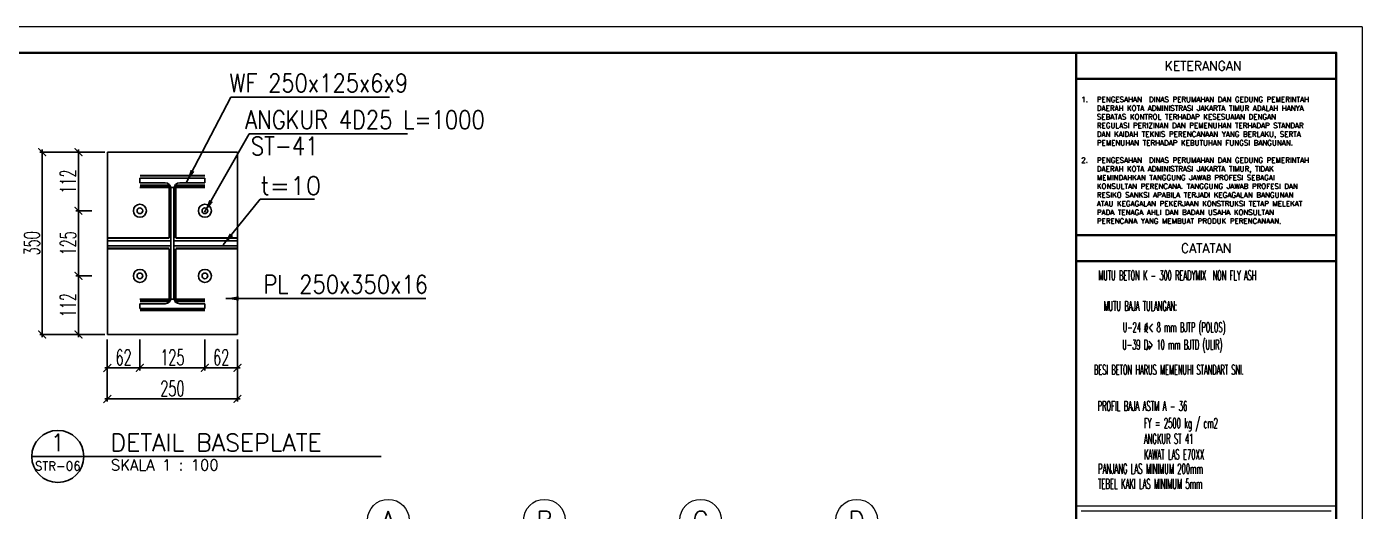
# Model space of a CAD drawing. Header units: inches. Extents: x 266054 to 836293, y -258454 to -102650.
# Drawn here: x 282393 to 308054, y -240234 to -230934 of the extents above; entities that cross this region are included whole.
import ezdxf
from ezdxf.enums import TextEntityAlignment as Align

# ---------------------------------------------------------------- set-up
doc = ezdxf.new("R2010")
doc.units = ezdxf.units.IN
doc.header["$LTSCALE"] = 800
doc.header["$MEASUREMENT"] = 0
for name, color, linetype in [('BJ', 3, 'Continuous'), ('BS', 1, 'Continuous'), ('kolom', 5, 'Continuous'), ('LOGO', 7, 'Continuous'), ('TEXT', 4, 'Continuous'), ('TXT', 7, 'Continuous')]:
    doc.layers.add(name, color=color, linetype=linetype)
for name, color, linetype, lineweight in [('GRS KOP', 1, 'Continuous', 35), ('kop', 7, 'Continuous', 20), ('NOT', 7, 'Continuous', 15)]:
    doc.layers.add(name, color=color, linetype=linetype, lineweight=lineweight)
doc.styles.add('BARU', font='arial.ttf')
doc.styles.add('DICK STYLE 100', font='romans.shx', dxfattribs={"width": 0.6, "height": 300})
doc.styles.add('ROMANS', font='romans.shx', dxfattribs={"width": 0.8, "height": 0.25})
doc.styles.add('S', font='SIMPLEX', dxfattribs={"width": 1.1})
doc.styles.get("Standard").update_dxf_attribs({"font": 'romans.shx'})
doc.dimstyles.new('10', dxfattribs={"dimtxt": 300, "dimasz": 150, "dimexe": 50, "dimexo": 50, "dimgap": 50, "dimtad": 1, "dimdec": 0, "dimlfac": 0.1, "dimrnd": 1, "dimtxsty": 'DICK STYLE 100', "dimblk": 'ARCHTICK', "dimcen": 100, "dimdle": 50, "dimclrd": 18, "dimclre": 18, "dimclrt": 7, "dimadec": 0, "dimazin": 2, "dimtfac": 1, "dimtdec": 0, "dimtix": 1, "dimtmove": 0, "dimatfit": 3, "dimfxl": 0, "dimarcsym": 0})
doc.dimstyles.get("Standard").update_dxf_attribs({"dimtxt": 0.18, "dimasz": 0.18, "dimexe": 0.18, "dimexo": 0.0625, "dimgap": 0.09, "dimtad": 0, "dimtih": 1, "dimtoh": 1, "dimdec": 4, "dimzin": 0, "dimdsep": 46, "dimtxsty": 'Standard', "dimcen": 0.09, "dimadec": 0, "dimazin": 0, "dimtfac": 1, "dimtdec": 4, "dimtofl": 0, "dimtmove": 0, "dimatfit": 3, "dimfxl": 0, "dimtolj": 1, "dimtzin": 0, "dimarcsym": 0})

# ---------------------------------------------------------------- blocks, each defined once
blk = doc.blocks.new('NAV')
blk.add_circle((0, -0.4), 0.4)
at = {"style": 'S', "width": 0.75, "flags": 4}
blk.add_attdef('AV', text='', height=0.3, dxfattribs=at).set_placement((0, -0.4), align=Align.MIDDLE)
blk = doc.blocks.new('kop')
at = {"layer": 'GRS KOP'}
for p, q in [((73, 1), (73, 54)), ((83, 1), (83, 54)), ((73, 53), (83, 53)), ((73, 47), (83, 47)), ((73, 46), (83, 46))]:
    blk.add_line(p, q, dxfattribs=at)
blk.add_lwpolyline([(1, 54), (83, 54), (83, 1), (1, 1)], close=True, dxfattribs=at)
at = {"layer": 'kop', "color": 7}
for q in [(0, 55), (84, 0), (84, 0)]:
    blk.add_line((84, 55), q, dxfattribs=at)
at = {"layer": 'kop'}
for p, q in [((83, 36.6), (73, 36.6)), ((82.8, 36.4), (73.2, 36.4))]:
    blk.add_line(p, q, dxfattribs=at)
at = {"layer": 'TEXT'}
for p, q in [((75.623, 43.403), (75.76, 43.254)), ((75.835, 42.745), (75.7, 42.589))]:
    blk.add_line(p, q, dxfattribs=at)
at = {"layer": 'kop'}
for s, p in [('KETERANGAN ', (78, 53.5)), ('CATATAN', (78, 46.5))]:
    blk.add_text(s, height=0.35, dxfattribs=at).set_placement(p, align=Align.MIDDLE)
at = {"layer": 'kop', "insert": (73.2, 49.875), "char_height": 0.2, "width": 9.6, "attachment_point": 4}
blk.add_mtext('\\pi-0.6,l0.6,t0.6;1.^IPENGESAHAN  DINAS PERUMAHAN DAN GEDUNG PEMERINTAH DAERAH KOTA ADMINISTRASI JAKARTA TIMUR ADALAH HANYA SEBATAS KONTROL TERHADAP KESESUAIAN DENGAN REGULASI PERIZINAN DAN PEMENUHAN TERHADAP STANDAR DAN KAIDAH TEKNIS PERENCANAAN YANG BERLAKU, SERTA PEMENUHAN TERHADAP KEBUTUHAN FUNGSI BANGUNAN.\\P\\P2.^IPENGESAHAN  DINAS PERUMAHAN DAN GEDUNG PEMERINTAH DAERAH KOTA ADMINISTRASI JAKARTA TIMUR, TIDAK MEMINDAHKAN TANGGUNG JAWAB PROFESI SEBAGAI KONSULTAN PERENCANA. TANGGUNG JAWAB PROFESI DAN RESIKO SANKSI APABILA TERJADI KEGAGALAN BANGUNAN ATAU KEGAGALAN PEKERJAAN KONSTRUKSI TETAP MELEKAT PADA TENAGA AHLI DAN BADAN USAHA KONSULTAN PERENCANA YANG MEMBUAT PRODUK PERENCANAAN.', dxfattribs=at)
at = {"layer": 'kop', "style": 'BARU', "flags": 4}
for p, height in [((73.8, 5.4), 0.35), ((80.303, 5.382), 0.25), ((73.8, 4.9), 0.35), ((80.303, 4.882), 0.25), ((73.8, 4.4), 0.35), ((80.303, 4.382), 0.25)]:
    blk.add_attdef('-', p, '', height=height, dxfattribs=at)
at = {"layer": 'kop', "flags": 4}
for tag, p in [('AR-00', (78.057, 2.648)), ('00', (81.238, 2.647))]:
    blk.add_attdef(tag, text='', height=0.35, dxfattribs=at).set_placement(p, align=Align.MIDDLE)
at = {"layer": 'TEXT', "style": 'ROMANS', "width": 0.5}
for s, height, p in [('MUTU BETON K - 300 READYMIX  NON FLY ASH', 0.37163, (73.854, 45.268)), (' BESI BETON HARUS MEMENUHI STANDART SNI.', 0.37163, (73.56, 41.646)), ('PROFIL BAJA ASTM A - 36 ', 0.38138, (73.826, 40.251)), ('FY = 2500 kg / cm2', 0.38138, (75.607, 39.592)), ('ANGKUR ST 41', 0.38138, (75.607, 38.99)), ('KAWAT LAS E70XX', 0.38138, (75.607, 38.393)), ('PANJANG LAS MINIMUM 200mm', 0.38138, (73.845, 37.84)), ('TEBEL KAKI LAS MINIMUM 5mm', 0.38138, (73.845, 37.26))]:
    blk.add_text(s, height=height, dxfattribs=at).set_placement(p)
for s, p in [('MUTU BAJA TULANGAN:', (75.47, 44.278)), ('U-24 %%C< 8 mm BJTP (POLOS)', (76.767, 43.437)), ('U-39 D> 10 mm BJTD (ULIR)', (76.699, 42.77))]:
    blk.add_text(s, height=0.37163, dxfattribs=at).set_placement(p, align=Align.MIDDLE)
blk = doc.blocks.new('_ArchTick')
at = {"layer": 'LOGO', "color": 0, "const_width": 0.15}
blk.add_lwpolyline([(-0.5, -0.5), (0.5, 0.5)], dxfattribs=at)
blk = doc.blocks.new('*D166')
at = {"layer": 'Defpoints', "color": 0}
for p in [(283692, -234466), (283387, -235716), (283692, -235716)]:
    blk.add_point(p, dxfattribs=at)
at = {"layer": 'TXT', "color": 18, "lineweight": -2}
for p, q in [((283642, -234466), (283337, -234466)), ((283387, -234416), (283387, -235766)), ((283642, -235716), (283337, -235716))]:
    blk.add_line(p, q, dxfattribs=at)
at = {"layer": 'TXT', "color": 18, "lineweight": -2, "xscale": 150, "yscale": 150, "zscale": 150}
for p, rotation in [((283387, -234466), 90), ((283387, -235716), 270)]:
    blk.add_blockref('_ArchTick', p, dxfattribs=dict(at, rotation=rotation))
at = {"layer": 'TXT', "color": 7, "insert": (283187, -235091), "char_height": 300, "attachment_point": 5, "rotation": 90, "style": 'DICK STYLE 100'}
blk.add_mtext('125', dxfattribs=at)
blk = doc.blocks.new('*D167')
at = {"layer": 'Defpoints', "color": 0}
for p in [(283692, -233341), (283387, -234466), (283692, -234466)]:
    blk.add_point(p, dxfattribs=at)
at = {"layer": 'TXT', "color": 18, "lineweight": -2}
for p, q in [((283642, -233341), (283337, -233341)), ((283387, -233291), (283387, -234516)), ((283642, -234466), (283337, -234466))]:
    blk.add_line(p, q, dxfattribs=at)
at = {"layer": 'TXT', "color": 18, "lineweight": -2, "xscale": 150, "yscale": 150, "zscale": 150}
for p, rotation in [((283387, -233341), 90), ((283387, -234466), 270)]:
    blk.add_blockref('_ArchTick', p, dxfattribs=dict(at, rotation=rotation))
at = {"layer": 'TXT', "color": 7, "insert": (283187, -233904), "char_height": 300, "attachment_point": 5, "rotation": 90, "style": 'DICK STYLE 100'}
blk.add_mtext('112', dxfattribs=at)
blk = doc.blocks.new('*D168')
at = {"layer": 'Defpoints', "color": 0}
for p in [(283387, -235716), (283692, -235716), (283692, -236841)]:
    blk.add_point(p, dxfattribs=at)
at = {"layer": 'TXT', "color": 18, "lineweight": -2}
for p, q in [((283642, -235716), (283337, -235716)), ((283387, -236891), (283387, -235666)), ((283642, -236841), (283337, -236841))]:
    blk.add_line(p, q, dxfattribs=at)
at = {"layer": 'TXT', "color": 18, "lineweight": -2, "xscale": 150, "yscale": 150, "zscale": 150}
for p, rotation in [((283387, -235716), 90), ((283387, -236841), 270)]:
    blk.add_blockref('_ArchTick', p, dxfattribs=dict(at, rotation=rotation))
at = {"layer": 'TXT', "color": 7, "insert": (283187, -236279), "char_height": 300, "attachment_point": 5, "rotation": 90, "style": 'DICK STYLE 100'}
blk.add_mtext('112', dxfattribs=at)
blk = doc.blocks.new('*D173')
at = {"layer": 'Defpoints', "color": 0}
for p in [(283942, -233341), (282692, -236841), (283942, -236841)]:
    blk.add_point(p, dxfattribs=at)
at = {"layer": 'TXT', "color": 18, "lineweight": -2}
for p, q in [((283892, -233341), (282642, -233341)), ((282692, -233291), (282692, -236891)), ((283892, -236841), (282642, -236841))]:
    blk.add_line(p, q, dxfattribs=at)
at = {"layer": 'TXT', "color": 18, "lineweight": -2, "xscale": 150, "yscale": 150, "zscale": 150}
for p, rotation in [((282692, -233341), 90), ((282692, -236841), 270)]:
    blk.add_blockref('_ArchTick', p, dxfattribs=dict(at, rotation=rotation))
at = {"layer": 'TXT', "color": 7, "insert": (282492, -235091), "char_height": 300, "attachment_point": 5, "rotation": 90, "style": 'DICK STYLE 100'}
blk.add_mtext('350', dxfattribs=at)
blk = doc.blocks.new('*D169')
at = {"layer": 'Defpoints', "color": 0}
for p in [(284567, -236885), (285817, -236885), (285817, -237482)]:
    blk.add_point(p, dxfattribs=at)
at = {"layer": 'TXT', "color": 18, "lineweight": -2}
for p, q in [((284567, -236935), (284567, -237532)), ((285817, -236935), (285817, -237532)), ((284517, -237482), (285867, -237482))]:
    blk.add_line(p, q, dxfattribs=at)
at = {"layer": 'TXT', "color": 18, "lineweight": -2, "xscale": 150, "yscale": 150, "zscale": 150, "rotation": 180}
blk.add_blockref('_ArchTick', (284567, -237482), dxfattribs=at)
at = {"layer": 'TXT', "color": 18, "lineweight": -2, "xscale": 150, "yscale": 150, "zscale": 150}
blk.add_blockref('_ArchTick', (285817, -237482), dxfattribs=at)
at = {"layer": 'TXT', "color": 7, "insert": (285192, -237282), "char_height": 300, "attachment_point": 5, "style": 'DICK STYLE 100'}
blk.add_mtext('125', dxfattribs=at)
blk = doc.blocks.new('*D170')
at = {"layer": 'Defpoints', "color": 0}
for p in [(285817, -236885), (286442, -236885), (286442, -237482)]:
    blk.add_point(p, dxfattribs=at)
at = {"layer": 'TXT', "color": 18, "lineweight": -2}
for p, q in [((285817, -236935), (285817, -237532)), ((286442, -236935), (286442, -237532)), ((285767, -237482), (286492, -237482))]:
    blk.add_line(p, q, dxfattribs=at)
at = {"layer": 'TXT', "color": 18, "lineweight": -2, "xscale": 150, "yscale": 150, "zscale": 150, "rotation": 180}
blk.add_blockref('_ArchTick', (285817, -237482), dxfattribs=at)
at = {"layer": 'TXT', "color": 18, "lineweight": -2, "xscale": 150, "yscale": 150, "zscale": 150}
blk.add_blockref('_ArchTick', (286442, -237482), dxfattribs=at)
at = {"layer": 'TXT', "color": 7, "insert": (286130, -237282), "char_height": 300, "attachment_point": 5, "style": 'DICK STYLE 100'}
blk.add_mtext('62', dxfattribs=at)
blk = doc.blocks.new('*D171')
at = {"layer": 'Defpoints', "color": 0}
for p in [(283942, -236885), (284567, -236885), (283942, -237482)]:
    blk.add_point(p, dxfattribs=at)
at = {"layer": 'TXT', "color": 18, "lineweight": -2}
for p, q in [((283942, -236935), (283942, -237532)), ((284567, -236935), (284567, -237532)), ((284617, -237482), (283892, -237482))]:
    blk.add_line(p, q, dxfattribs=at)
at = {"layer": 'TXT', "color": 18, "lineweight": -2, "xscale": 150, "yscale": 150, "zscale": 150, "rotation": 180}
blk.add_blockref('_ArchTick', (283942, -237482), dxfattribs=at)
at = {"layer": 'TXT', "color": 18, "lineweight": -2, "xscale": 150, "yscale": 150, "zscale": 150}
blk.add_blockref('_ArchTick', (284567, -237482), dxfattribs=at)
at = {"layer": 'TXT', "color": 7, "insert": (284255, -237282), "char_height": 300, "attachment_point": 5, "style": 'DICK STYLE 100'}
blk.add_mtext('62', dxfattribs=at)
blk = doc.blocks.new('*D172')
at = {"layer": 'Defpoints', "color": 0}
for p in [(283942, -237480), (286442, -237480), (283942, -238078)]:
    blk.add_point(p, dxfattribs=at)
at = {"layer": 'TXT', "color": 18, "lineweight": -2}
for p, q in [((283942, -237530), (283942, -238128)), ((286442, -237530), (286442, -238128)), ((286492, -238078), (283892, -238078))]:
    blk.add_line(p, q, dxfattribs=at)
at = {"layer": 'TXT', "color": 18, "lineweight": -2, "xscale": 150, "yscale": 150, "zscale": 150, "rotation": 180}
blk.add_blockref('_ArchTick', (283942, -238078), dxfattribs=at)
at = {"layer": 'TXT', "color": 18, "lineweight": -2, "xscale": 150, "yscale": 150, "zscale": 150}
blk.add_blockref('_ArchTick', (286442, -238078), dxfattribs=at)
at = {"layer": 'TXT', "color": 7, "insert": (285192, -237878), "char_height": 300, "attachment_point": 5, "style": 'DICK STYLE 100'}
blk.add_mtext('250', dxfattribs=at)
blk = doc.blocks.new('Ndtpd')
at = {"lineweight": -3}
blk.add_line((0.747, 0), (-0.747, 0), dxfattribs=at)
blk.add_circle((0, 0), 0.747, dxfattribs=at)
at = {"color": 10, "lineweight": -3, "style": 'S', "width": 1.1, "flags": 4}
blk.add_attdef('NO', text='', height=0.5, dxfattribs=at).set_placement((0, 0.148), align=Align.CENTER)
blk.add_attdef('NDTPD', (1.516, 0.148), '', height=0.5, dxfattribs=at)
at = {"color": 5, "lineweight": -3, "style": 'S', "width": 1.1, "flags": 4}
blk.add_attdef('NOLBR', text='', height=0.3, dxfattribs=at).set_placement((0, -0.398), align=Align.CENTER)
blk.add_attdef('SKALA', (1.523, -0.398), '', height=0.3, dxfattribs=at)

msp = doc.modelspace()

# ---------------------------------------------------------------- linework, layer by layer
at = {"layer": 'BJ'}
for p, q in [((283942.3, -233341.2), (283942.3, -236841.2)), ((286442.3, -233341.2), (283942.3, -233341.2)), ((286442.3, -236841.2), (286442.3, -233341.2)), ((283942.3, -236841.2), (286442.3, -236841.2))]:
    msp.add_line(p, q, dxfattribs=at)
at = {"layer": 'BJ', "const_width": 40}
for points in [[(284568.3, -233793.7), (285815.7, -233793.7)], [(284568.3, -233981.2), (285132.3, -233981.2)], [(285132.1, -234991.2), (285132.3, -233981.2), (284692.3, -233981.2)], [(285252.6, -234991.2), (285252.3, -233981.2), (285692.3, -233981.2)], [(285252.3, -233981.2), (285815.7, -233981.2)], [(283942.3, -234991.2), (285132, -234991.2)], [(286442.3, -234991.2), (285252.6, -234991.2)], [(283942.3, -235191.2), (285132, -235191.2)], [(285132, -235191.2), (285132.3, -236201.2), (284692.3, -236201.2)], [(285252.6, -235191.2), (285252.3, -236201.2), (285692.3, -236201.2)], [(286442.3, -235191.2), (285252.6, -235191.2)], [(284568.3, -236201.2), (285132.3, -236201.2)], [(285252.3, -236201.2), (285815.7, -236201.2)], [(284568.3, -236378.3), (285815.7, -236378.3)]]:
    msp.add_lwpolyline(points, dxfattribs=at)
at = {"layer": 'BS'}
for centre, radius in [((284567.3, -234466.2), 125), ((284567.3, -234466.2), 55), ((285817.3, -234466.2), 125), ((285817.3, -234466.2), 55), ((284567.3, -235716.2), 125), ((284567.3, -235716.2), 55), ((285817.3, -235716.2), 125), ((285817.3, -235716.2), 55)]:
    msp.add_circle(centre, radius, dxfattribs=at)
at = {"layer": 'kolom', "ltscale": 10}
for p, q in [((284567.3, -233931.2), (284567.3, -233841.2)), ((284567.3, -233841.2), (285817.3, -233841.2)), ((285052.3, -233931.2), (284567.3, -233931.2)), ((284567.3, -234021.2), (285817.3, -234021.2)), ((285817.3, -233931.2), (285332.3, -233931.2)), ((285817.3, -233841.2), (285817.3, -233931.2)), ((285162.3, -236141.2), (285162.3, -234041.2)), ((285222.3, -234041.2), (285222.3, -236141.2)), ((285162.3, -235041.2), (283942.3, -235041.2)), ((285222.3, -235041.2), (286442.3, -235041.2)), ((285162.3, -235141.2), (283942.3, -235141.2)), ((285222.3, -235141.2), (286442.3, -235141.2)), ((285817.3, -236161.2), (284567.3, -236161.2)), ((284567.3, -236341.2), (284567.3, -236251.2)), ((284567.3, -236251.2), (285052.3, -236251.2)), ((285332.3, -236251.2), (285817.3, -236251.2)), ((285817.3, -236251.2), (285817.3, -236341.2)), ((285817.3, -236341.2), (284567.3, -236341.2))]:
    msp.add_line(p, q, dxfattribs=at)
for centre, start, end in [((285052.3, -234041.2), 0, 90), ((285332.3, -234041.2), 90, 180), ((285052.3, -236141.2), 270, 0), ((285332.3, -236141.2), 180, 270)]:
    msp.add_arc(centre, 110, start, end, dxfattribs=at)
at = {"layer": 'NOT', "lineweight": -3}
msp.add_line((283490.4, -239182.1), (289204.7, -239182.1), dxfattribs=at)

# ---------------------------------------------------------------- block references
at = {"layer": 'kop', "xscale": 500, "yscale": 500, "zscale": 500}
msp.add_blockref('kop', (266054.4, -258434.2), dxfattribs=at)
at = {"layer": 'NOT', "lineweight": -3}
ref = msp.add_blockref('Ndtpd', (282990.4, -239182.1), dxfattribs=dict(at, xscale=669.3440428376198, yscale=669.3440428376198, zscale=669.3440428380154))
ref.add_attrib('NO', '1', dxfattribs={"layer": '0', "lineweight": -3, "height": 333.3, "flags": 4}).set_placement((282990.1, -239083.4), align=Align.CENTER)
ref.add_attrib('NDTPD', 'DETAIL BASEPLATE', (284005.1, -239083.4), dxfattribs={"layer": '0', "lineweight": -3, "height": 333.333, "flags": 4})
ref.add_attrib('NOLBR', 'STR-06', dxfattribs={"layer": '0', "lineweight": -3, "height": 166.67, "flags": 4}).set_placement((282990.1, -239448.8), align=Align.CENTER)
ref.add_attrib('SKALA', 'SKALA 1 : 100', (284009.9, -239448.8), dxfattribs={"layer": '0', "lineweight": -3, "height": 208.333, "flags": 4})
at = {"layer": 'NOT'}
ref = msp.add_blockref('NAV', (289340.1, -240005.6), dxfattribs=dict(at, xscale=1000, yscale=1000, zscale=1000))
ref.add_attrib('AV', 'A', dxfattribs={"layer": '0', "height": 350, "flags": 4}).set_placement((289340.1, -240405.6), align=Align.MIDDLE)
ref = msp.add_blockref('NAV', (292340.1, -240005.6), dxfattribs=dict(at, xscale=1000, yscale=1000, zscale=1000))
ref.add_attrib('AV', 'B', dxfattribs={"layer": '0', "height": 350, "flags": 4}).set_placement((292340.1, -240405.6), align=Align.MIDDLE)
ref = msp.add_blockref('NAV', (295340.1, -240005.6), dxfattribs=dict(at, xscale=1000, yscale=1000, zscale=1000))
ref.add_attrib('AV', 'C', dxfattribs={"layer": '0', "height": 350, "flags": 4}).set_placement((295340.1, -240405.6), align=Align.MIDDLE)
ref = msp.add_blockref('NAV', (298340.1, -240005.6), dxfattribs=dict(at, xscale=1000, yscale=1000, zscale=1000))
ref.add_attrib('AV', 'D', dxfattribs={"layer": '0', "height": 350, "flags": 4}).set_placement((298340.1, -240405.6), align=Align.MIDDLE)

# ---------------------------------------------------------------- texts
at = {"layer": 'TEXT', "style": 'ROMANS', "width": 0.85}
for s, p in [('WF 250x125x6x9', (286291.5, -232188.9)), ('ANGKUR 4D25 L=1000', (286590.6, -232894.5)), ('ST-41', (286698.7, -233397.4)), ('PL 250x350x16', (286940.7, -236054.6))]:
    msp.add_text(s, height=350, dxfattribs=at).set_placement(p)
at = {"layer": 'TEXT', "style": 'ROMANS'}
msp.add_text('t=10', height=350, dxfattribs=at).set_placement((286882.7, -234160.7))

# ---------------------------------------------------------------- dimensions: what is measured, and where the dimension line sits
at = {"layer": 'TXT', "color": 8}
for base, p1, p2, angle, picture, middle in [((282692.4, -236841.2), (283942.3, -233341.2), (283942.3, -236841.2), 90, '*D173', (282492.4, -235091.2)), ((283387.0798104, -234466.1502171), (283692.3401704, -233341.1502171), (283692.3401704, -234466.1502171), 90, '*D167', (283187.0798104, -233903.6502171)), ((283387.1, -235716.2), (283692.3, -234466.2), (283692.3, -235716.2), 90, '*D166', (283187.1, -235091.2)), ((283387.0798104, -235716.1502171), (283692.3401704, -236841.1502171), (283692.3401704, -235716.1502171), 270, '*D168', (283187.0798104, -236278.6502171)), ((283942.3401704, -237482.1398607), (284567.3401704, -236884.5678507), (283942.3401704, -236884.5678507), 180, '*D171', (284254.8401704, -237282.1398607)), ((283942.3, -238077.9), (286442.3, -237480.3), (283942.3, -237480.3), 180, '*D172', (285192.3, -237877.9))]:
    dim = msp.add_linear_dim(base=base, p1=p1, p2=p2, angle=angle, dimstyle='10', dxfattribs=at)
    dim.commit()
    dim.dimension.update_dxf_attribs({"geometry": picture, "text_midpoint": middle})
for base, p1, p2, picture, middle in [((285817.3, -237482.1), (284567.3, -236884.6), (285817.3, -236884.6), '*D169', (285192.3, -237282.1)), ((286442.3401704, -237482.1398607), (285817.3401704, -236884.5678507), (286442.3401704, -236884.5678507), '*D170', (286129.8401704, -237282.1398607))]:
    dim = msp.add_linear_dim(base=base, p1=p1, p2=p2, dimstyle='10', dxfattribs=at)
    dim.commit()
    dim.dimension.update_dxf_attribs({"geometry": picture, "text_midpoint": middle})

# ---------------------------------------------------------------- leaders
for points, override in [([(285463, -233920.5), (286316.6, -232287.1), (289361.4, -232287.1)], {"dimasz": 250, "dimtad": 0, "dimlfac": 0.1, "dimclrt": 3}), ([(285811.7, -234496), (286665.2, -232987.6), (289710.1, -232987.6)], {"dimasz": 250, "dimtad": 0, "dimlfac": 0.1, "dimclrt": 3}), ([(286170.7, -235119.5), (286875.5, -234246.7), (287923.4, -234246.7)], {"dimasz": 250, "dimtad": 0, "dimlfac": 0.1, "dimclrt": 3}), ([(286215.9, -236149.8), (290059.9, -236149.8)], {"dimasz": 250, "dimlfac": 0.1, "dimclrt": 3})]:
    msp.add_leader(points, dimstyle='Standard', override=override, dxfattribs=at)

doc.saveas('drawing.dxf')
